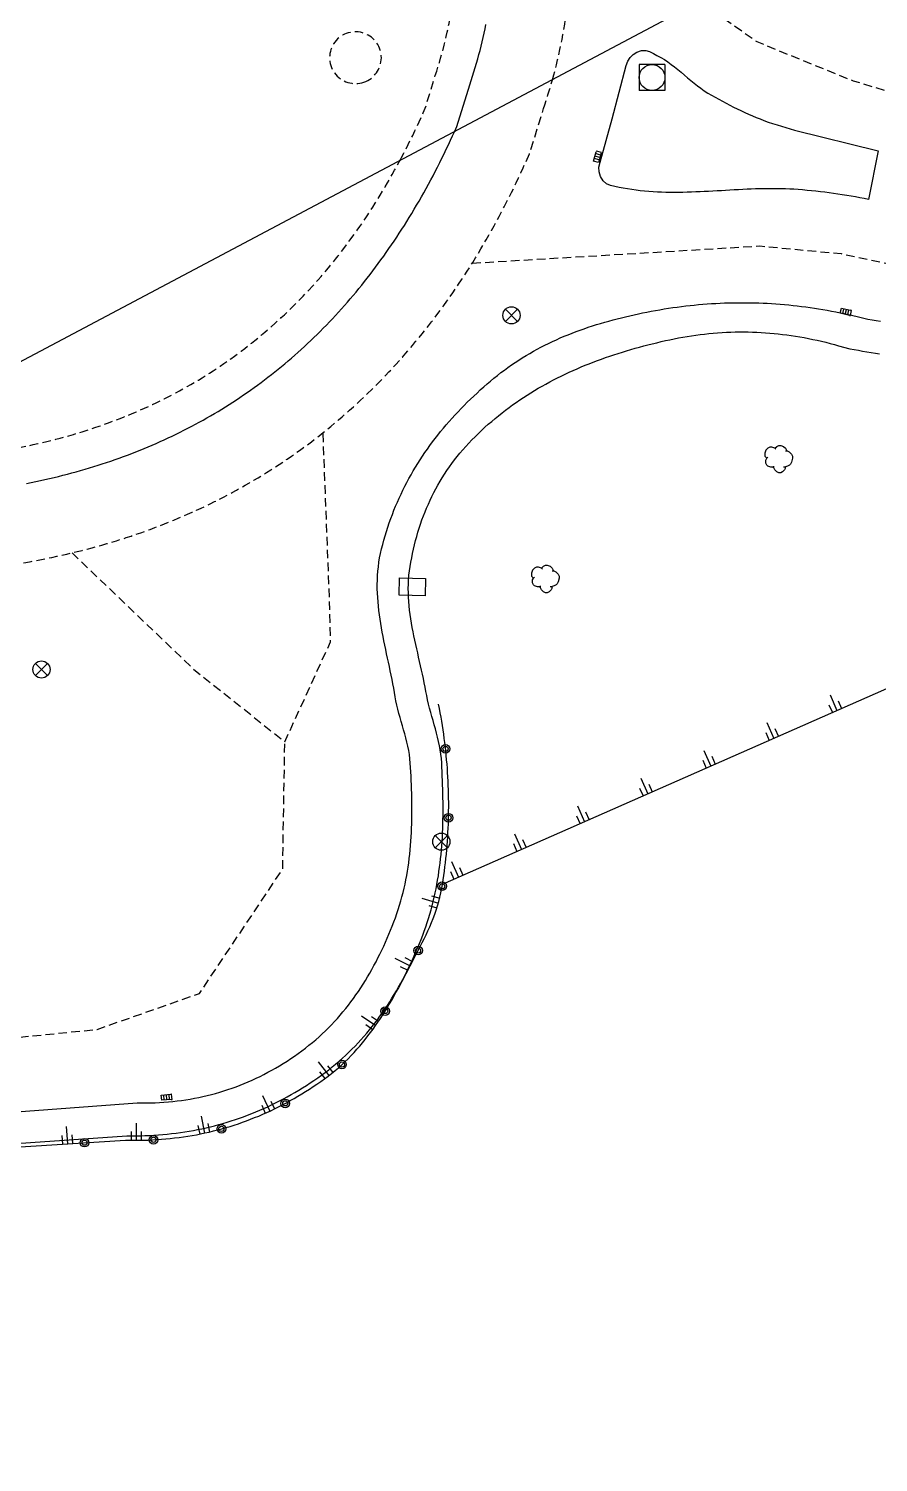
# Model space of a CAD drawing. Header units: millimetres. Extents: x 132999 to 134001, y 131000 to 132000.
# Drawn here: x 133591.9 to 133641.2, y 131338.2 to 131421.4 of the extents above; entities that cross this region are included whole.
import ezdxf

# ---------------------------------------------------------------- set-up
doc = ezdxf.new("R2010")
doc.units = ezdxf.units.MM
doc.linetypes.add('DASHED', pattern=[0.75, 0.5, -0.25])
doc.layers.get('0').update_dxf_attribs({"linetype": 'CONTINUOUS'})
for name, color, linetype in [('W0001', 6, 'DASHED'), ('W0008', 7, 'CONTINUOUS'), ('W0112', 1, 'DASHED'), ('W0120', 7, 'CONTINUOUS'), ('W0211', 2, 'CONTINUOUS'), ('W0300', 7, 'CONTINUOUS'), ('W0322', 7, 'CONTINUOUS'), ('W0400', 7, 'CONTINUOUS'), ('W0420', 7, 'CONTINUOUS'), ('W0469', 7, 'CONTINUOUS'), ('W1471', 7, 'CONTINUOUS')]:
    doc.layers.add(name, color=color, linetype=linetype)

# ---------------------------------------------------------------- blocks, each defined once
blk = doc.blocks.new('T400')
for p, q in [((-0.15, 0.3), (0.15, 0.3)), ((-0.15, -0.25), (-0.15, 0.3)), ((-0.15, 0.15), (0.15, 0.15)), ((-0.15, 0), (0.15, 0)), ((0.15, 0.3), (0.15, -0.25)), ((-0.15, -0.15), (0.15, -0.15)), ((-0.15, -0.25), (-0.15, -0.3)), ((-0.15, -0.3), (0.15, -0.3)), ((0.15, -0.3), (0.15, -0.25))]:
    blk.add_line(p, q)
blk = doc.blocks.new('T420')
for p, q in [((0.75, 0.75), (-0.75, 0.75)), ((-0.75, 0.75), (-0.75, -0.75)), ((0.75, 0.75), (0.75, -0.75)), ((0.75, -0.75), (-0.75, -0.75))]:
    blk.add_line(p, q)
blk.add_ellipse((0, 0), major_axis=(-0.53, 0.53), ratio=1, start_param=3.926991, end_param=10.210176)
blk = doc.blocks.new('T300')
for p, q in [((-0.8, 0.514), (-0.857, 0.343)), ((-0.857, 0.343), (-0.857, 0.171)), ((-0.857, 0.171), (-0.743, 0.057)), ((-0.686, 0.629), (-0.8, 0.514)), ((-0.8, -0.057), (-0.743, 0.057)), ((-0.743, 0.057), (-0.686, 0.114)), ((-0.571, 0.686), (-0.686, 0.629)), ((-0.457, 0.686), (-0.571, 0.686)), ((-0.286, 0.629), (-0.457, 0.686)), ((-0.286, 0.629), (-0.171, 0.743)), ((-0.229, 0.571), (-0.286, 0.629)), ((-0.171, 0.743), (-0.057, 0.8)), ((-0.057, 0.8), (0.057, 0.8)), ((0.057, 0.8), (0.229, 0.743)), ((0.229, 0.743), (0.343, 0.629)), ((0.343, 0.629), (0.4, 0.514)), ((0.457, 0.457), (0.343, 0.457)), ((0.4, 0.514), (0.4, 0.457)), ((0.571, 0.4), (0.457, 0.457)), ((0.571, 0.4), (0.686, 0.286)), ((0.686, 0.286), (0.743, 0.171)), ((0.743, 0.057), (0.686, -0.171)), ((0.743, 0.171), (0.743, 0.057)), ((-0.8, -0.171), (-0.8, -0.057)), ((-0.8, -0.229), (-0.8, -0.171)), ((-0.743, -0.343), (-0.8, -0.229)), ((-0.686, -0.4), (-0.743, -0.343)), ((-0.514, -0.457), (-0.686, -0.4)), ((-0.4, -0.457), (-0.514, -0.457)), ((-0.4, -0.457), (-0.343, -0.457)), ((-0.343, -0.457), (-0.343, -0.4)), ((-0.343, -0.514), (-0.343, -0.457)), ((-0.286, -0.629), (-0.343, -0.514)), ((-0.171, -0.743), (-0.286, -0.629)), ((-0.057, -0.8), (-0.171, -0.743)), ((0.057, -0.8), (-0.057, -0.8)), ((0.171, -0.743), (0.057, -0.8)), ((0.229, -0.686), (0.171, -0.743)), ((0.286, -0.457), (0.229, -0.457)), ((0.286, -0.629), (0.229, -0.686)), ((0.457, -0.4), (0.286, -0.457)), ((0.343, -0.514), (0.286, -0.629)), ((0.343, -0.514), (0.343, -0.457)), ((0.571, -0.343), (0.457, -0.4)), ((0.629, -0.286), (0.571, -0.343)), ((0.686, -0.171), (0.629, -0.286))]:
    blk.add_line(p, q)
blk = doc.blocks.new('t322o')
at = {"color": 0, "linetype": 'Continuous'}
for radius in [0.25, 0.15]:
    blk.add_circle((0, 0), radius, dxfattribs=at)
blk = doc.blocks.new('t211o')
at = {"color": 0, "linetype": 'Continuous'}
for p, q in [((0, 1), (0, 0)), ((-0.289, 0.5), (-0.289, 0)), ((0.289, 0.5), (0.289, 0))]:
    blk.add_line(p, q, dxfattribs=at)
blk = doc.blocks.new('T1471')
at = {"color": 0, "linetype": 'Continuous', "flags": 128}
blk.add_lwpolyline([(-0.75, -0.5), (-0.75, 0.5), (0.75, 0.5), (0.75, -0.5), (-0.75, -0.5)], dxfattribs=at)
blk = doc.blocks.new('T469')
at = {"color": 0, "linetype": 'Continuous', "flags": 128}
for points in [[(-0.354, 0.354), (0.354, -0.354)], [(-0.354, -0.354), (0.354, 0.354)]]:
    blk.add_lwpolyline(points, dxfattribs=at)
at = {"color": 0, "linetype": 'Continuous'}
blk.add_circle((0, 0), 0.5, dxfattribs=at)

msp = doc.modelspace()

# ---------------------------------------------------------------- linework, layer by layer
at = {"layer": 'W0001', "flags": 128}
for points in [[(133622.259, 131418.424), (133622.339, 131418.715), (133622.417, 131419.007), (133622.491, 131419.299), (133622.562, 131419.591), (133622.63, 131419.884), (133622.695, 131420.177), (133622.757, 131420.47), (133622.816, 131420.764), (133622.872, 131421.058), (133622.925, 131421.352), (133622.975, 131421.646), (133623.022, 131421.941), (133623.066, 131422.236), (133623.107, 131422.53), (133623.144, 131422.826), (133623.179, 131423.121), (133623.211, 131423.416), (133623.239, 131423.712), (133623.264, 131424.008), (133623.287, 131424.303), (133623.306, 131424.599), (133623.322, 131424.895), (133623.334, 131425.191), (133623.344, 131425.488), (133623.351, 131425.784), (133623.354, 131426.08), (133623.355, 131426.376), (133623.352, 131426.672), (133623.346, 131426.968), (133623.337, 131427.265), (133623.325, 131427.561), (133623.31, 131427.857), (133623.292, 131428.152), (133623.27, 131428.448), (133623.246, 131428.744), (133623.218, 131429.039), (133623.188, 131429.335), (133623.154, 131429.63), (133623.117, 131429.925), (133623.077, 131430.22), (133623.034, 131430.514), (133622.988, 131430.809), (133622.938, 131431.103), (133622.886, 131431.397), (133622.831, 131431.69), (133622.773, 131431.984), (133622.711, 131432.277), (133622.647, 131432.57), (133622.579, 131432.862), (133622.509, 131433.154), (133622.436, 131433.446), (133622.359, 131433.738), (133622.28, 131434.029), (133622.197, 131434.32), (133622.112, 131434.61), (133622.024, 131434.9), (133621.932, 131435.19), (133621.838, 131435.479), (133621.741, 131435.768), (133621.643, 131436.051), (133621.547, 131436.322), (133621.452, 131436.587), (133621.356, 131436.852), (133621.26, 131437.117), (133621.162, 131437.381), (133621.063, 131437.645), (133620.962, 131437.908), (133620.861, 131438.171), (133620.759, 131438.434), (133620.655, 131438.696), (133620.551, 131438.958), (133620.445, 131439.22), (133620.338, 131439.481), (133620.229, 131439.742), (133620.12, 131440.002), (133620.009, 131440.262), (133619.896, 131440.521), (133619.783, 131440.779), (133619.668, 131441.038), (133619.551, 131441.295), (133619.434, 131441.552), (133619.314, 131441.809), (133619.194, 131442.065), (133619.072, 131442.32), (133618.948, 131442.575), (133618.823, 131442.829), (133618.696, 131443.083), (133618.568, 131443.336), (133618.438, 131443.588), (133618.306, 131443.839), (133618.173, 131444.09), (133618.038, 131444.34), (133617.901, 131444.589), (133617.763, 131444.838), (133617.623, 131445.085), (133617.481, 131445.332), (133617.337, 131445.578), (133617.192, 131445.823), (133617.044, 131446.068), (133616.895, 131446.311), (133616.744, 131446.554), (133616.591, 131446.795), (133616.436, 131447.036), (133616.279, 131447.275), (133616.12, 131447.514), (133615.959, 131447.752), (133615.796, 131447.988), (133615.631, 131448.224), (133615.464, 131448.458), (133615.295, 131448.691), (133615.123, 131448.924), (133614.95, 131449.155), (133614.774, 131449.384), (133614.596, 131449.613), (133614.416, 131449.84), (133614.234, 131450.066), (133614.049, 131450.291), (133613.863, 131450.514), (133613.674, 131450.736), (133613.482, 131450.957), (133613.289, 131451.176), (133613.093, 131451.394), (133612.894, 131451.611), (133612.693, 131451.825), (133612.49, 131452.039), (133612.285, 131452.25), (133612.077, 131452.461), (133611.867, 131452.669), (133611.654, 131452.876), (133611.439, 131453.081), (133611.221, 131453.285), (133611.001, 131453.486), (133610.778, 131453.686), (133610.553, 131453.885), (133610.325, 131454.081), (133610.095, 131454.276), (133609.863, 131454.468), (133609.628, 131454.659), (133609.39, 131454.848), (133609.15, 131455.034), (133608.907, 131455.219), (133608.662, 131455.402), (133608.414, 131455.583), (133608.164, 131455.761), (133607.911, 131455.938), (133607.655, 131456.112), (133607.397, 131456.285), (133607.137, 131456.455), (133606.873, 131456.622), (133606.608, 131456.788), (133606.339, 131456.951), (133606.069, 131457.112), (133605.795, 131457.271), (133605.519, 131457.427), (133605.241, 131457.582), (133604.96, 131457.733), (133604.676, 131457.883), (133604.39, 131458.029), (133604.101, 131458.174), (133603.81, 131458.316), (133603.519, 131458.454), (133603.236, 131458.586), (133602.955, 131458.713), (133602.674, 131458.839), (133602.394, 131458.962), (133602.113, 131459.083), (133601.831, 131459.202), (133601.55, 131459.319), (133601.268, 131459.433), (133600.987, 131459.545)], [(133617.606, 131407.788), (133634.297, 131408.784), (133639.015, 131408.337), (133648.304, 131406.353), (133700.581, 131393.865), (133766.113, 131377.747), (133802.097, 131368.892), (133815.227, 131370.062), (133805.24, 131376.747), (133791.896, 131380.037), (133766.566, 131386.272), (133671.914, 131409.553), (133649.645, 131415.344), (133639.736, 131418.347), (133634.132, 131420.622), (133630.773, 131422.966)], [(133621.741, 131416.754), (133621.814, 131416.972), (133621.909, 131417.261), (133622.001, 131417.551), (133622.09, 131417.842), (133622.176, 131418.133), (133622.259, 131418.424)], [(133572.428, 131392.019), (133572.504, 131391.985), (133572.782, 131391.869), (133573.061, 131391.755), (133573.341, 131391.644), (133573.623, 131391.537), (133573.907, 131391.432), (133574.193, 131391.329), (133574.48, 131391.23), (133574.769, 131391.134), (133575.06, 131391.041), (133575.352, 131390.951), (133575.646, 131390.864), (133575.941, 131390.779), (133576.238, 131390.698), (133576.537, 131390.62), (133576.837, 131390.546), (133577.138, 131390.474), (133577.441, 131390.405), (133577.746, 131390.34), (133578.052, 131390.278), (133578.36, 131390.219), (133578.669, 131390.163), (133578.98, 131390.111), (133579.292, 131390.061), (133579.606, 131390.015), (133579.921, 131389.972), (133580.237, 131389.933), (133580.555, 131389.897), (133580.874, 131389.864), (133581.195, 131389.834), (133581.517, 131389.808), (133581.841, 131389.785), (133582.166, 131389.765), (133582.492, 131389.749), (133582.819, 131389.736), (133583.148, 131389.726), (133583.479, 131389.72), (133583.81, 131389.717), (133584.143, 131389.718), (133584.478, 131389.722), (133584.813, 131389.729), (133585.15, 131389.739), (133585.484, 131389.753), (133585.809, 131389.769), (133586.129, 131389.787), (133586.447, 131389.806), (133586.765, 131389.828), (133587.082, 131389.851), (133587.397, 131389.876), (133587.712, 131389.903), (133588.026, 131389.932), (133588.339, 131389.962), (133588.65, 131389.995), (133588.961, 131390.029), (133589.271, 131390.065), (133589.58, 131390.104), (133589.888, 131390.144), (133590.194, 131390.186), (133590.5, 131390.229), (133590.805, 131390.275), (133591.109, 131390.323), (133591.412, 131390.372), (133591.714, 131390.424), (133592.015, 131390.477), (133592.314, 131390.533), (133592.613, 131390.59), (133592.911, 131390.649), (133593.208, 131390.71), (133593.503, 131390.773), (133593.798, 131390.838), (133594.092, 131390.905), (133594.385, 131390.973), (133594.676, 131391.044), (133594.967, 131391.117), (133595.256, 131391.191), (133595.545, 131391.268), (133595.832, 131391.346), (133596.119, 131391.427), (133596.404, 131391.509), (133596.688, 131391.594), (133596.971, 131391.68), (133597.253, 131391.768), (133597.534, 131391.858), (133597.814, 131391.951), (133598.093, 131392.045), (133598.371, 131392.141), (133598.647, 131392.239), (133598.923, 131392.339), (133599.197, 131392.441), (133599.47, 131392.545), (133599.742, 131392.651), (133600.013, 131392.759), (133600.283, 131392.869), (133600.551, 131392.981), (133600.819, 131393.095), (133601.085, 131393.211), (133601.35, 131393.329), (133601.614, 131393.448), (133601.877, 131393.57), (133602.139, 131393.694), (133602.399, 131393.82), (133602.658, 131393.947), (133602.916, 131394.077), (133603.173, 131394.209), (133603.429, 131394.342), (133603.683, 131394.478), (133603.936, 131394.616), (133604.188, 131394.755), (133604.438, 131394.897), (133604.688, 131395.04), (133604.936, 131395.185), (133605.182, 131395.333), (133605.428, 131395.482), (133605.672, 131395.633), (133605.915, 131395.787), (133606.156, 131395.942), (133606.397, 131396.099), (133606.636, 131396.258), (133606.873, 131396.419), (133607.11, 131396.582), (133607.345, 131396.747), (133607.578, 131396.913), (133607.811, 131397.082), (133608.042, 131397.252), (133608.271, 131397.425), (133608.5, 131397.599), (133608.727, 131397.775), (133608.952, 131397.954), (133609.176, 131398.134), (133609.399, 131398.315), (133609.621, 131398.499), (133609.841, 131398.685), (133610.059, 131398.872), (133610.277, 131399.062), (133610.492, 131399.253), (133610.707, 131399.446), (133610.92, 131399.641), (133611.131, 131399.838), (133611.342, 131400.036), (133611.55, 131400.237), (133611.758, 131400.439), (133611.964, 131400.643), (133612.168, 131400.849), (133612.371, 131401.056), (133612.573, 131401.266), (133612.773, 131401.477), (133612.972, 131401.69), (133613.169, 131401.905), (133613.365, 131402.121), (133613.56, 131402.339), (133613.753, 131402.559), (133613.944, 131402.781), (133614.134, 131403.005), (133614.323, 131403.23), (133614.51, 131403.457), (133614.696, 131403.686), (133614.881, 131403.916), (133615.063, 131404.148), (133615.245, 131404.382), (133615.425, 131404.618), (133615.603, 131404.855), (133615.781, 131405.094), (133615.956, 131405.335), (133616.13, 131405.577), (133616.303, 131405.821), (133616.475, 131406.067), (133616.644, 131406.314), (133616.813, 131406.563), (133616.98, 131406.814), (133617.145, 131407.066), (133617.31, 131407.32), (133617.472, 131407.575), (133617.634, 131407.833), (133617.793, 131408.092), (133617.952, 131408.352), (133618.109, 131408.614), (133618.264, 131408.878), (133618.418, 131409.143), (133618.571, 131409.41), (133618.722, 131409.679), (133618.872, 131409.949), (133619.021, 131410.221), (133619.168, 131410.494), (133619.313, 131410.769), (133619.457, 131411.046), (133619.6, 131411.324), (133619.742, 131411.604), (133619.882, 131411.885), (133620.02, 131412.168), (133620.157, 131412.453), (133620.293, 131412.739), (133620.428, 131413.026), (133620.561, 131413.316), (133620.692, 131413.607), (133620.925, 131414.129), (133621.741, 131416.754)], [(133594.387, 131390.974), (133601.456, 131384.208), (133606.732, 131380.013), (133609.382, 131385.802), (133609.348, 131387.617), (133608.954, 131397.955)], [(133556.131, 131252.305), (133560.064, 131281.643), (133564.211, 131317.056), (133565.212, 131326.09), (133565.397, 131334.04), (133564.846, 131339.375), (133564.432, 131344.483), (133565.992, 131351.385), (133569.697, 131357.092), (133576.98, 131361.497), (133582.122, 131362.871), (133588.778, 131362.607), (133595.842, 131363.321), (133601.784, 131365.41), (133606.607, 131372.621), (133606.732, 131380.013)]]:
    msp.add_lwpolyline(points, dxfattribs=at)
at = {"layer": 'W0008', "flags": 128}
for points in [[(133617.46, 131418.143), (133617.544, 131418.392), (133617.626, 131418.641), (133617.705, 131418.89), (133617.781, 131419.139), (133617.855, 131419.388), (133617.926, 131419.637), (133617.994, 131419.886), (133618.06, 131420.136), (133618.124, 131420.385), (133618.184, 131420.634), (133618.242, 131420.883), (133618.297, 131421.132), (133618.35, 131421.381), (133618.4, 131421.63)], [(133616.587, 131415.45), (133616.707, 131415.718), (133617.46, 131418.143)], [(133591.752, 131395.007), (133592.02, 131395.06), (133592.286, 131395.114), (133592.551, 131395.171), (133592.815, 131395.229), (133593.078, 131395.289), (133593.34, 131395.35), (133593.6, 131395.414), (133593.86, 131395.478), (133594.118, 131395.545), (133594.375, 131395.613), (133594.631, 131395.683), (133594.886, 131395.755), (133595.139, 131395.828), (133595.392, 131395.903), (133595.643, 131395.979), (133595.893, 131396.058), (133596.142, 131396.138), (133596.39, 131396.219), (133596.637, 131396.303), (133596.882, 131396.388), (133597.127, 131396.474), (133597.37, 131396.563), (133597.612, 131396.653), (133597.853, 131396.744), (133598.092, 131396.838), (133598.331, 131396.933), (133598.568, 131397.03), (133598.805, 131397.128), (133599.04, 131397.228), (133599.274, 131397.33), (133599.506, 131397.433), (133599.738, 131397.539), (133599.969, 131397.645), (133600.198, 131397.754), (133600.426, 131397.864), (133600.653, 131397.976), (133600.879, 131398.09), (133601.104, 131398.205), (133601.327, 131398.322), (133601.549, 131398.44), (133601.771, 131398.56), (133601.991, 131398.682), (133602.21, 131398.806), (133602.427, 131398.931), (133602.644, 131399.058), (133602.859, 131399.187), (133603.074, 131399.317), (133603.287, 131399.449), (133603.499, 131399.583), (133603.71, 131399.718), (133603.919, 131399.855), (133604.128, 131399.994), (133604.335, 131400.135), (133604.541, 131400.277), (133604.746, 131400.42), (133604.95, 131400.566), (133605.153, 131400.713), (133605.354, 131400.862), (133605.555, 131401.012), (133605.754, 131401.164), (133605.952, 131401.318), (133606.149, 131401.474), (133606.345, 131401.631), (133606.539, 131401.79), (133606.733, 131401.95), (133606.925, 131402.113), (133607.116, 131402.277), (133607.306, 131402.442), (133607.495, 131402.609), (133607.683, 131402.778), (133607.869, 131402.949), (133608.054, 131403.121), (133608.239, 131403.295), (133608.422, 131403.471), (133608.604, 131403.648), (133608.784, 131403.827), (133608.964, 131404.008), (133609.142, 131404.19), (133609.319, 131404.374), (133609.496, 131404.56), (133609.67, 131404.748), (133609.844, 131404.937), (133610.017, 131405.127), (133610.188, 131405.32), (133610.359, 131405.514), (133610.528, 131405.71), (133610.696, 131405.907), (133610.863, 131406.107), (133611.028, 131406.307), (133611.193, 131406.51), (133611.356, 131406.714), (133611.518, 131406.92), (133611.679, 131407.128), (133611.839, 131407.337), (133611.998, 131407.548), (133612.156, 131407.76), (133612.312, 131407.975), (133612.467, 131408.191), (133612.621, 131408.408), (133612.774, 131408.627), (133612.926, 131408.848), (133613.077, 131409.071), (133613.226, 131409.296), (133613.375, 131409.522), (133613.522, 131409.749), (133613.668, 131409.979), (133613.813, 131410.21), (133613.956, 131410.442), (133614.099, 131410.677), (133614.24, 131410.913), (133614.38, 131411.151), (133614.519, 131411.39), (133614.657, 131411.631), (133614.794, 131411.874), (133614.93, 131412.119), (133615.064, 131412.365), (133615.197, 131412.613), (133615.33, 131412.862), (133615.461, 131413.113), (133615.59, 131413.366), (133615.719, 131413.621), (133615.846, 131413.877), (133615.973, 131414.135), (133616.098, 131414.395), (133616.222, 131414.656), (133616.345, 131414.919), (133616.467, 131415.184), (133616.587, 131415.45)], [(133583.368, 131357.962), (133598.156, 131359.061), (133598.42, 131359.056), (133598.683, 131359.055), (133598.944, 131359.059), (133599.204, 131359.067), (133599.463, 131359.079), (133599.72, 131359.095), (133599.977, 131359.115), (133600.232, 131359.139), (133600.485, 131359.167), (133600.738, 131359.199), (133600.989, 131359.236), (133601.239, 131359.276), (133601.488, 131359.321), (133601.735, 131359.37), (133601.981, 131359.423), (133602.226, 131359.48), (133602.47, 131359.541), (133602.712, 131359.606), (133602.954, 131359.676), (133603.193, 131359.749), (133603.432, 131359.827), (133603.669, 131359.909), (133603.906, 131359.994), (133604.14, 131360.084), (133604.374, 131360.178), (133604.606, 131360.276), (133604.838, 131360.379), (133605.067, 131360.485), (133605.296, 131360.596), (133605.523, 131360.71), (133605.749, 131360.829), (133605.974, 131360.952), (133606.198, 131361.079), (133606.42, 131361.21), (133606.641, 131361.345), (133606.861, 131361.484), (133607.079, 131361.627), (133607.296, 131361.775), (133607.512, 131361.926), (133607.723, 131362.08), (133607.93, 131362.237), (133608.133, 131362.396), (133608.331, 131362.559), (133608.526, 131362.724), (133608.717, 131362.892), (133608.904, 131363.064), (133609.087, 131363.238), (133609.266, 131363.414), (133609.441, 131363.594), (133609.613, 131363.776), (133609.781, 131363.96), (133609.946, 131364.148), (133610.107, 131364.337), (133610.264, 131364.53), (133610.419, 131364.725), (133610.569, 131364.922), (133610.717, 131365.122), (133610.861, 131365.324), (133611.002, 131365.528), (133611.14, 131365.735), (133611.275, 131365.943), (133611.407, 131366.154), (133611.536, 131366.368), (133611.662, 131366.583), (133611.785, 131366.8), (133611.906, 131367.02), (133612.023, 131367.241), (133612.138, 131367.465), (133612.25, 131367.69), (133612.36, 131367.917), (133612.467, 131368.146), (133612.572, 131368.377), (133612.674, 131368.61), (133612.774, 131368.844), (133612.871, 131369.08), (133612.967, 131369.318), (133613.06, 131369.557), (133613.15, 131369.799), (133613.235, 131370.042), (133613.316, 131370.286), (133613.392, 131370.53), (133613.463, 131370.774), (133613.53, 131371.019), (133613.593, 131371.264), (133613.651, 131371.51), (133613.705, 131371.756), (133613.756, 131372.002), (133613.802, 131372.249), (133613.844, 131372.497), (133613.883, 131372.744), (133613.919, 131372.992), (133613.951, 131373.241), (133613.979, 131373.49), (133614.005, 131373.739), (133614.027, 131373.988), (133614.046, 131374.238), (133614.063, 131374.488), (133614.076, 131374.738), (133614.088, 131374.989), (133614.096, 131375.24), (133614.102, 131375.491), (133614.106, 131375.742), (133614.108, 131375.994), (133614.107, 131376.245), (133614.105, 131376.497), (133614.101, 131376.75), (133614.095, 131377.002), (133614.087, 131377.254), (133614.078, 131377.507), (133614.068, 131377.76), (133614.056, 131378.013), (133614.043, 131378.266), (133614.029, 131378.519), (133614.014, 131378.772), (133613.993, 131379.021), (133613.962, 131379.267), (133613.921, 131379.51), (133613.872, 131379.752), (133613.817, 131379.993), (133613.756, 131380.232), (133613.691, 131380.47), (133613.623, 131380.708), (133613.554, 131380.945), (133613.484, 131381.182), (133613.416, 131381.42), (133613.35, 131381.658), (133613.288, 131381.897), (133613.231, 131382.137), (133613.18, 131382.379), (133613.137, 131382.622), (133613.095, 131382.872), (133613.051, 131383.123), (133613.004, 131383.373), (133612.955, 131383.623), (133612.905, 131383.873), (133612.853, 131384.123), (133612.8, 131384.372), (133612.746, 131384.622), (133612.693, 131384.872), (133612.639, 131385.121), (133612.586, 131385.371), (133612.534, 131385.621), (133612.483, 131385.87), (133612.433, 131386.12), (133612.386, 131386.37), (133612.34, 131386.621), (133612.298, 131386.871), (133612.258, 131387.122), (133612.222, 131387.374), (133612.19, 131387.625), (133612.162, 131387.877), (133612.139, 131388.129), (133612.12, 131388.382), (133612.107, 131388.636), (133612.099, 131388.889), (133612.098, 131389.144), (133612.102, 131389.399), (133612.114, 131389.654), (133612.132, 131389.911), (133612.158, 131390.168), (133612.192, 131390.425), (133612.234, 131390.684), (133612.285, 131390.943), (133612.345, 131391.203), (133612.41, 131391.461), (133612.48, 131391.717), (133612.553, 131391.971), (133612.629, 131392.222), (133612.709, 131392.471), (133612.793, 131392.718), (133612.88, 131392.962), (133612.97, 131393.205), (133613.064, 131393.445), (133613.162, 131393.683), (133613.262, 131393.918), (133613.366, 131394.152), (133613.473, 131394.383), (133613.584, 131394.613), (133613.697, 131394.84), (133613.814, 131395.065), (133613.934, 131395.288), (133614.058, 131395.509), (133614.184, 131395.728), (133614.313, 131395.945), (133614.446, 131396.16), (133614.581, 131396.373), (133614.72, 131396.585), (133614.861, 131396.794), (133615.006, 131397.001), (133615.153, 131397.206), (133615.303, 131397.41), (133615.456, 131397.612), (133615.612, 131397.811), (133615.771, 131398.009), (133615.932, 131398.206), (133616.097, 131398.4), (133616.263, 131398.593), (133616.433, 131398.784), (133616.605, 131398.973), (133616.78, 131399.161), (133616.958, 131399.346), (133617.138, 131399.531), (133617.32, 131399.713), (133617.505, 131399.894), (133617.693, 131400.073), (133617.883, 131400.251), (133618.075, 131400.427), (133618.27, 131400.602), (133618.467, 131400.775), (133618.667, 131400.946), (133618.865, 131401.112), (133619.064, 131401.274), (133619.266, 131401.431), (133619.469, 131401.584), (133619.675, 131401.734), (133619.882, 131401.879), (133620.09, 131402.021), (133620.3, 131402.158), (133620.512, 131402.293), (133620.726, 131402.423), (133620.941, 131402.55), (133621.158, 131402.673), (133621.376, 131402.793), (133621.595, 131402.909), (133621.817, 131403.023), (133622.039, 131403.132), (133622.263, 131403.239), (133622.489, 131403.342), (133622.715, 131403.443), (133622.943, 131403.54), (133623.173, 131403.634), (133623.404, 131403.726), (133623.636, 131403.815), (133623.869, 131403.9), (133624.103, 131403.984), (133624.339, 131404.064), (133624.575, 131404.142), (133624.813, 131404.217), (133625.052, 131404.29), (133625.292, 131404.361), (133625.533, 131404.429), (133625.775, 131404.495), (133626.018, 131404.558), (133626.262, 131404.62), (133626.506, 131404.68), (133626.752, 131404.737), (133626.999, 131404.793), (133627.246, 131404.846), (133627.494, 131404.898), (133627.743, 131404.948), (133627.993, 131404.996), (133628.243, 131405.042), (133628.493, 131405.086), (133628.743, 131405.127), (133628.993, 131405.167), (133629.243, 131405.204), (133629.493, 131405.239), (133629.743, 131405.271), (133629.993, 131405.302), (133630.242, 131405.33), (133630.492, 131405.356), (133630.741, 131405.379), (133630.991, 131405.401), (133631.24, 131405.42), (133631.49, 131405.437), (133631.739, 131405.452), (133631.988, 131405.464), (133632.237, 131405.475), (133632.487, 131405.483), (133632.736, 131405.488), (133632.985, 131405.492), (133633.234, 131405.493), (133633.483, 131405.493), (133633.731, 131405.489), (133633.98, 131405.484), (133634.229, 131405.477), (133634.478, 131405.467), (133634.726, 131405.455), (133634.975, 131405.44), (133635.223, 131405.424), (133635.472, 131405.405), (133635.72, 131405.384), (133635.969, 131405.361), (133636.217, 131405.336), (133636.465, 131405.308), (133636.713, 131405.278), (133636.961, 131405.246), (133637.209, 131405.212), (133637.457, 131405.175), (133637.705, 131405.136), (133637.953, 131405.095), (133638.201, 131405.052), (133638.449, 131405.007), (133638.696, 131404.959), (133638.944, 131404.909), (133639.192, 131404.857), (133639.439, 131404.802), (133639.687, 131404.746), (133639.934, 131404.687), (133640.181, 131404.626), (133640.181, 131404.626), (133640.181, 131404.626), (133640.181, 131404.626), (133640.181, 131404.626), (133640.181, 131404.626), (133640.554, 131404.536), (133640.802, 131404.496), (133641.05, 131404.456), (133641.298, 131404.415)], [(133583.283, 131356.159), (133597.567, 131357.151), (133597.832, 131357.148), (133598.095, 131357.148), (133598.358, 131357.151), (133598.619, 131357.158), (133598.879, 131357.168), (133599.138, 131357.181), (133599.397, 131357.198), (133599.654, 131357.219), (133599.91, 131357.242), (133600.165, 131357.27), (133600.419, 131357.3), (133600.672, 131357.334), (133600.924, 131357.371), (133601.174, 131357.412), (133601.424, 131357.456), (133601.673, 131357.504), (133601.92, 131357.555), (133602.167, 131357.609), (133602.412, 131357.667), (133602.657, 131357.728), (133602.9, 131357.793), (133603.142, 131357.861), (133603.384, 131357.932), (133603.624, 131358.007), (133603.863, 131358.085), (133604.101, 131358.167), (133604.338, 131358.252), (133604.574, 131358.34), (133604.809, 131358.432), (133605.043, 131358.527), (133605.275, 131358.626), (133605.507, 131358.728), (133605.738, 131358.833), (133605.967, 131358.942), (133606.196, 131359.054), (133606.423, 131359.169), (133606.65, 131359.288), (133606.875, 131359.411), (133607.099, 131359.537), (133607.322, 131359.666), (133607.545, 131359.798), (133607.766, 131359.934), (133607.986, 131360.074), (133608.205, 131360.217), (133608.423, 131360.363), (133608.64, 131360.513), (133608.855, 131360.666), (133609.068, 131360.821), (133609.276, 131360.98), (133609.481, 131361.141), (133609.681, 131361.305), (133609.878, 131361.472), (133610.071, 131361.642), (133610.26, 131361.814), (133610.445, 131361.99), (133610.627, 131362.167), (133610.805, 131362.348), (133610.98, 131362.531), (133611.151, 131362.716), (133611.318, 131362.904), (133611.482, 131363.095), (133611.643, 131363.288), (133611.801, 131363.483), (133611.955, 131363.681), (133612.106, 131363.881), (133612.254, 131364.083), (133612.399, 131364.287), (133612.541, 131364.494), (133612.68, 131364.703), (133612.816, 131364.914), (133612.949, 131365.127), (133613.08, 131365.342), (133613.207, 131365.559), (133613.332, 131365.778), (133613.454, 131365.998), (133613.574, 131366.221), (133613.691, 131366.446), (133613.805, 131366.672), (133613.917, 131366.901), (133614.027, 131367.131), (133614.134, 131367.362), (133614.239, 131367.596), (133614.342, 131367.831), (133614.442, 131368.067), (133614.54, 131368.305), (133614.637, 131368.545), (133614.731, 131368.786), (133614.822, 131369.029), (133614.909, 131369.272), (133614.992, 131369.516), (133615.07, 131369.761), (133615.144, 131370.006), (133615.214, 131370.251), (133615.28, 131370.497), (133615.342, 131370.743), (133615.401, 131370.99), (133615.455, 131371.237), (133615.506, 131371.484), (133615.554, 131371.732), (133615.598, 131371.98), (133615.639, 131372.229), (133615.676, 131372.478), (133615.711, 131372.727), (133615.742, 131372.976), (133615.77, 131373.226), (133615.796, 131373.477), (133615.818, 131373.727), (133615.838, 131373.978), (133615.856, 131374.229), (133615.871, 131374.481), (133615.883, 131374.732), (133615.893, 131374.984), (133615.901, 131375.236), (133615.907, 131375.489), (133615.911, 131375.741), (133615.913, 131375.994), (133615.913, 131376.247), (133615.911, 131376.5), (133615.908, 131376.754), (133615.903, 131377.007), (133615.897, 131377.261), (133615.889, 131377.515), (133615.88, 131377.769), (133615.87, 131378.023), (133615.858, 131378.278), (133615.846, 131378.532), (133615.833, 131378.786), (133615.814, 131379.038), (133615.785, 131379.288), (133615.748, 131379.536), (133615.703, 131379.782), (133615.652, 131380.027), (133615.595, 131380.27), (133615.534, 131380.513), (133615.469, 131380.755), (133615.402, 131380.996), (133615.335, 131381.237), (133615.266, 131381.478), (133615.199, 131381.719), (133615.134, 131381.961), (133615.072, 131382.203), (133615.015, 131382.447), (133614.962, 131382.691), (133614.916, 131382.937), (133614.871, 131383.186), (133614.823, 131383.434), (133614.773, 131383.681), (133614.72, 131383.929), (133614.666, 131384.176), (133614.61, 131384.423), (133614.554, 131384.67), (133614.497, 131384.917), (133614.44, 131385.163), (133614.383, 131385.41), (133614.328, 131385.657), (133614.273, 131385.905), (133614.221, 131386.152), (133614.171, 131386.4), (133614.124, 131386.648), (133614.08, 131386.896), (133614.039, 131387.145), (133614.003, 131387.395), (133613.971, 131387.645), (133613.945, 131387.895), (133613.923, 131388.147), (133613.908, 131388.399), (133613.899, 131388.652), (133613.896, 131388.905), (133613.901, 131389.16), (133613.914, 131389.416), (133613.934, 131389.672), (133613.964, 131389.93), (133614.002, 131390.189), (133614.046, 131390.443), (133614.094, 131390.695), (133614.145, 131390.945), (133614.2, 131391.194), (133614.259, 131391.441), (133614.321, 131391.685), (133614.387, 131391.928), (133614.457, 131392.17), (133614.531, 131392.409), (133614.609, 131392.646), (133614.691, 131392.882), (133614.777, 131393.115), (133614.867, 131393.347), (133614.961, 131393.576), (133615.059, 131393.804), (133615.161, 131394.029), (133615.268, 131394.252), (133615.379, 131394.474), (133615.494, 131394.693), (133615.613, 131394.91), (133615.737, 131395.125), (133615.866, 131395.337), (133615.998, 131395.548), (133616.136, 131395.756), (133616.278, 131395.962), (133616.424, 131396.166), (133616.576, 131396.368), (133616.732, 131396.567), (133616.892, 131396.764), (133617.058, 131396.958), (133617.228, 131397.151), (133617.403, 131397.34), (133617.583, 131397.528), (133617.771, 131397.716), (133617.96, 131397.901), (133618.15, 131398.082), (133618.343, 131398.259), (133618.538, 131398.433), (133618.734, 131398.603), (133618.932, 131398.77), (133619.132, 131398.934), (133619.333, 131399.094), (133619.536, 131399.251), (133619.741, 131399.405), (133619.948, 131399.555), (133620.156, 131399.703), (133620.366, 131399.847), (133620.577, 131399.988), (133620.79, 131400.126), (133621.004, 131400.261), (133621.22, 131400.393), (133621.438, 131400.522), (133621.657, 131400.648), (133621.877, 131400.772), (133622.099, 131400.892), (133622.323, 131401.01), (133622.547, 131401.125), (133622.773, 131401.237), (133623.001, 131401.347), (133623.23, 131401.454), (133623.46, 131401.559), (133623.691, 131401.661), (133623.924, 131401.76), (133624.158, 131401.857), (133624.393, 131401.952), (133624.629, 131402.044), (133624.867, 131402.134), (133625.106, 131402.221), (133625.346, 131402.307), (133625.587, 131402.39), (133625.829, 131402.471), (133626.072, 131402.55), (133626.316, 131402.627), (133626.562, 131402.702), (133626.808, 131402.774), (133627.055, 131402.845), (133627.304, 131402.914), (133627.553, 131402.981), (133627.803, 131403.046), (133628.055, 131403.11), (133628.307, 131403.171), (133628.56, 131403.231), (133628.814, 131403.29), (133629.067, 131403.345), (133629.32, 131403.397), (133629.573, 131403.447), (133629.826, 131403.492), (133630.079, 131403.535), (133630.331, 131403.575), (133630.584, 131403.611), (133630.836, 131403.644), (133631.089, 131403.673), (133631.341, 131403.7), (133631.593, 131403.723), (133631.845, 131403.743), (133632.098, 131403.76), (133632.349, 131403.773), (133632.601, 131403.784), (133632.853, 131403.791), (133633.105, 131403.795), (133633.356, 131403.795), (133633.608, 131403.793), (133633.859, 131403.787), (133634.11, 131403.778), (133634.362, 131403.765), (133634.613, 131403.75), (133634.864, 131403.731), (133635.115, 131403.709), (133635.365, 131403.684), (133635.616, 131403.655), (133635.867, 131403.624), (133636.117, 131403.589), (133636.367, 131403.55), (133636.618, 131403.509), (133636.868, 131403.464), (133637.118, 131403.416), (133637.368, 131403.365), (133637.618, 131403.311), (133637.868, 131403.253), (133638.118, 131403.192), (133638.367, 131403.128), (133638.617, 131403.061), (133638.866, 131402.991), (133638.866, 131402.991), (133638.866, 131402.991), (133638.866, 131402.991), (133638.866, 131402.991), (133639.524, 131402.807), (133639.769, 131402.768), (133640.014, 131402.728), (133640.259, 131402.688), (133640.505, 131402.648), (133640.75, 131402.608), (133640.995, 131402.567), (133641.24, 131402.527)]]:
    msp.add_lwpolyline(points, dxfattribs=at)
msp.add_lwpolyline([(133640.6, 131411.478), (133640.347, 131411.529), (133640.094, 131411.579), (133639.841, 131411.626), (133639.587, 131411.671), (133639.333, 131411.714), (133639.079, 131411.756), (133638.824, 131411.795), (133638.569, 131411.832), (133638.314, 131411.867), (133638.058, 131411.9), (133637.803, 131411.931), (133637.546, 131411.96), (133637.29, 131411.987), (133637.033, 131412.011), (133636.777, 131412.034), (133636.519, 131412.055), (133636.272, 131412.072), (133636.025, 131412.085), (133635.777, 131412.095), (133635.53, 131412.102), (133635.282, 131412.106), (133635.034, 131412.108), (133634.787, 131412.107), (133634.539, 131412.103), (133634.291, 131412.098), (133634.044, 131412.09), (133633.796, 131412.081), (133633.548, 131412.071), (133633.301, 131412.059), (133633.053, 131412.047), (133632.805, 131412.034), (133632.557, 131412.02), (133632.31, 131412.006), (133632.062, 131411.991), (133631.814, 131411.977), (133631.566, 131411.963), (133631.318, 131411.95), (133631.071, 131411.938), (133630.823, 131411.926), (133630.575, 131411.916), (133630.328, 131411.907), (133630.08, 131411.9), (133629.832, 131411.894), (133629.585, 131411.891), (133629.337, 131411.89), (133629.089, 131411.891), (133628.842, 131411.895), (133628.594, 131411.903), (133628.347, 131411.913), (133628.099, 131411.926), (133627.852, 131411.944), (133627.605, 131411.965), (133627.357, 131411.99), (133627.11, 131412.019), (133626.863, 131412.053), (133626.616, 131412.091), (133626.369, 131412.134), (133626.122, 131412.183), (133625.873, 131412.23), (133625.629, 131412.288), (133625.402, 131412.39), (133625.207, 131412.565), (133625.05, 131412.816), (133624.968, 131413.08), (133624.96, 131413.357), (133625.028, 131413.646), (133625.731, 131416.154), (133626.546, 131419.254), (133626.638, 131419.511), (133626.772, 131419.726), (133626.947, 131419.9), (133627.163, 131420.031), (133627.421, 131420.121), (133627.673, 131420.135), (133627.9, 131420.069), (133628.114, 131419.961), (133628.325, 131419.844), (133628.543, 131419.727), (133628.753, 131419.6), (133628.957, 131419.464), (133629.156, 131419.321), (133629.35, 131419.172), (133629.541, 131419.018), (133629.73, 131418.861), (133629.917, 131418.703), (133630.104, 131418.544), (133630.292, 131418.386), (133630.481, 131418.231), (133630.674, 131418.079), (133630.87, 131417.933), (133631.071, 131417.792), (133631.277, 131417.66), (133631.485, 131417.536), (133631.695, 131417.414), (133631.906, 131417.295), (133632.118, 131417.179), (133632.332, 131417.066), (133632.547, 131416.955), (133632.763, 131416.847), (133632.98, 131416.741), (133633.199, 131416.637), (133633.419, 131416.536), (133633.639, 131416.437), (133633.861, 131416.341), (133634.084, 131416.246), (133634.308, 131416.153), (133634.532, 131416.062), (133634.782, 131415.969), (133635.035, 131415.885), (133635.29, 131415.807), (133635.545, 131415.733), (133635.801, 131415.659), (133636.056, 131415.582), (133636.312, 131415.502), (133641.158, 131414.305)], close=True, dxfattribs=at)
at = {"layer": 'W0112', "flags": 128}
for points in [[(133615.464, 131418.677), (133615.545, 131418.928), (133615.624, 131419.18), (133615.7, 131419.431), (133615.774, 131419.682), (133615.844, 131419.933), (133615.912, 131420.184), (133615.977, 131420.435), (133616.039, 131420.686), (133616.099, 131420.937), (133616.155, 131421.188), (133616.209, 131421.439), (133616.26, 131421.69), (133616.309, 131421.94), (133616.354, 131422.191), (133616.397, 131422.442), (133616.437, 131422.693), (133616.475, 131422.943), (133616.509, 131423.194), (133616.541, 131423.445), (133616.57, 131423.695), (133616.596, 131423.946), (133616.62, 131424.197), (133616.641, 131424.447), (133616.659, 131424.698), (133616.674, 131424.948), (133616.686, 131425.199), (133616.696, 131425.449), (133616.703, 131425.699), (133616.707, 131425.95), (133616.708, 131426.2), (133616.707, 131426.45), (133616.703, 131426.701), (133616.696, 131426.951), (133616.686, 131427.201), (133616.674, 131427.451), (133616.659, 131427.701), (133616.641, 131427.951), (133616.62, 131428.201), (133616.596, 131428.451), (133616.57, 131428.701), (133616.541, 131428.951), (133616.509, 131429.201), (133616.475, 131429.451), (133616.437, 131429.701), (133616.397, 131429.951), (133616.354, 131430.201), (133616.309, 131430.451), (133616.26, 131430.7), (133616.209, 131430.95), (133616.155, 131431.2), (133616.099, 131431.45), (133616.039, 131431.699), (133615.977, 131431.949), (133615.912, 131432.198), (133615.844, 131432.448), (133615.774, 131432.697), (133615.7, 131432.947), (133615.624, 131433.196), (133615.545, 131433.446), (133615.464, 131433.695), (133615.379, 131433.945), (133615.292, 131434.194), (133615.203, 131434.444), (133615.113, 131434.693), (133615.022, 131434.941), (133614.93, 131435.188), (133614.837, 131435.435), (133614.743, 131435.681), (133614.648, 131435.926), (133614.553, 131436.171), (133614.456, 131436.414), (133614.358, 131436.657), (133614.259, 131436.899), (133614.159, 131437.14), (133614.057, 131437.38), (133613.955, 131437.619), (133613.852, 131437.858), (133613.747, 131438.095), (133613.641, 131438.332), (133613.534, 131438.567), (133613.426, 131438.802), (133613.317, 131439.036), (133613.206, 131439.268), (133613.094, 131439.5), (133612.981, 131439.731), (133612.867, 131439.96), (133612.751, 131440.189), (133612.634, 131440.416), (133612.515, 131440.643), (133612.395, 131440.868), (133612.274, 131441.092), (133612.151, 131441.315), (133612.027, 131441.537), (133611.902, 131441.758), (133611.775, 131441.978), (133611.646, 131442.196), (133611.516, 131442.413), (133611.385, 131442.63), (133611.252, 131442.844), (133611.117, 131443.058), (133610.981, 131443.27), (133610.843, 131443.481), (133610.703, 131443.691), (133610.562, 131443.9), (133610.42, 131444.107), (133610.275, 131444.313), (133610.129, 131444.517), (133609.982, 131444.72), (133609.832, 131444.922), (133609.681, 131445.123), (133609.528, 131445.322), (133609.373, 131445.519), (133609.217, 131445.716), (133609.058, 131445.91), (133608.898, 131446.104), (133608.736, 131446.295), (133608.572, 131446.486), (133608.406, 131446.675), (133608.238, 131446.862), (133608.069, 131447.048), (133607.897, 131447.232), (133607.724, 131447.415), (133607.548, 131447.596), (133607.37, 131447.775), (133607.191, 131447.953), (133607.009, 131448.129), (133606.826, 131448.304), (133606.64, 131448.477), (133606.452, 131448.649), (133606.262, 131448.818), (133606.07, 131448.986), (133605.876, 131449.153), (133605.68, 131449.317), (133605.481, 131449.48), (133605.28, 131449.641), (133605.077, 131449.8), (133604.872, 131449.958), (133604.665, 131450.114), (133604.455, 131450.268), (133604.243, 131450.42), (133604.029, 131450.57), (133603.812, 131450.719), (133603.593, 131450.865), (133603.371, 131451.01), (133603.148, 131451.153), (133602.922, 131451.294), (133602.693, 131451.433), (133602.462, 131451.57), (133602.228, 131451.705), (133601.992, 131451.838), (133601.754, 131451.969), (133601.513, 131452.098), (133601.269, 131452.225), (133601.023, 131452.35), (133600.775, 131452.473), (133600.525, 131452.594), (133600.276, 131452.713), (133600.026, 131452.829), (133599.776, 131452.943), (133599.526, 131453.054), (133599.277, 131453.164), (133599.027, 131453.271), (133598.777, 131453.376), (133598.528, 131453.479), (133598.278, 131453.579), (133598.028, 131453.678), (133597.778, 131453.774), (133597.528, 131453.868), (133597.278, 131453.959), (133597.029, 131454.048), (133596.779, 131454.136), (133596.529, 131454.22), (133596.279, 131454.303), (133596.029, 131454.384), (133595.779, 131454.462), (133595.529, 131454.538), (133595.279, 131454.612), (133595.029, 131454.684), (133594.779, 131454.753), (133594.529, 131454.82), (133594.278, 131454.885), (133594.028, 131454.948), (133593.778, 131455.009), (133593.528, 131455.068), (133593.278, 131455.124), (133593.028, 131455.178), (133592.777, 131455.23), (133592.748, 131455.236)], [(133613.422, 131413.763), (133613.506, 131413.922), (133613.637, 131414.173), (133613.767, 131414.426), (133613.896, 131414.681), (133614.023, 131414.938), (133614.15, 131415.197), (133614.275, 131415.457), (133614.399, 131415.719), (133614.521, 131415.983), (133614.643, 131416.249), (133614.763, 131416.516), (133614.882, 131416.785), (133615.464, 131418.677)], [(133580.76, 131396.51), (133580.895, 131396.492), (133581.167, 131396.461), (133581.44, 131396.433), (133581.714, 131396.408), (133581.991, 131396.386), (133582.27, 131396.368), (133582.55, 131396.352), (133582.832, 131396.34), (133583.116, 131396.33), (133583.402, 131396.324), (133583.689, 131396.321), (133583.979, 131396.322), (133584.27, 131396.325), (133584.563, 131396.332), (133584.859, 131396.343), (133585.154, 131396.355), (133585.448, 131396.37), (133585.74, 131396.386), (133586.032, 131396.404), (133586.322, 131396.424), (133586.611, 131396.446), (133586.899, 131396.469), (133587.186, 131396.495), (133587.471, 131396.522), (133587.755, 131396.55), (133588.038, 131396.581), (133588.32, 131396.613), (133588.6, 131396.647), (133588.88, 131396.683), (133589.158, 131396.721), (133589.434, 131396.76), (133589.71, 131396.802), (133589.984, 131396.845), (133590.258, 131396.89), (133590.529, 131396.936), (133590.8, 131396.985), (133591.07, 131397.035), (133591.338, 131397.087), (133591.605, 131397.14), (133591.871, 131397.196), (133592.135, 131397.253), (133592.399, 131397.312), (133592.661, 131397.373), (133592.922, 131397.436), (133593.181, 131397.5), (133593.44, 131397.566), (133593.697, 131397.634), (133593.953, 131397.704), (133594.208, 131397.775), (133594.461, 131397.849), (133594.714, 131397.924), (133594.965, 131398.001), (133595.215, 131398.079), (133595.463, 131398.16), (133595.711, 131398.242), (133595.957, 131398.326), (133596.202, 131398.412), (133596.446, 131398.499), (133596.688, 131398.589), (133596.93, 131398.68), (133597.17, 131398.773), (133597.409, 131398.867), (133597.646, 131398.964), (133597.883, 131399.062), (133598.118, 131399.162), (133598.352, 131399.264), (133598.585, 131399.368), (133598.816, 131399.473), (133599.047, 131399.58), (133599.276, 131399.689), (133599.504, 131399.8), (133599.73, 131399.912), (133599.956, 131400.026), (133600.18, 131400.142), (133600.403, 131400.26), (133600.625, 131400.38), (133600.845, 131400.501), (133601.064, 131400.624), (133601.282, 131400.749), (133601.499, 131400.876), (133601.715, 131401.005), (133601.929, 131401.135), (133602.142, 131401.267), (133602.354, 131401.401), (133602.565, 131401.537), (133602.775, 131401.674), (133602.983, 131401.813), (133603.19, 131401.954), (133603.396, 131402.097), (133603.6, 131402.241), (133603.804, 131402.388), (133604.006, 131402.536), (133604.207, 131402.686), (133604.407, 131402.837), (133604.605, 131402.991), (133604.802, 131403.146), (133604.998, 131403.303), (133605.193, 131403.462), (133605.387, 131403.623), (133605.579, 131403.785), (133605.77, 131403.949), (133605.96, 131404.115), (133606.149, 131404.283), (133606.336, 131404.452), (133606.523, 131404.623), (133606.708, 131404.796), (133606.892, 131404.971), (133607.074, 131405.148), (133607.255, 131405.326), (133607.436, 131405.506), (133607.614, 131405.688), (133607.792, 131405.872), (133607.969, 131406.058), (133608.144, 131406.245), (133608.318, 131406.434), (133608.491, 131406.625), (133608.662, 131406.817), (133608.833, 131407.012), (133609.002, 131407.208), (133609.17, 131407.406), (133609.336, 131407.606), (133609.502, 131407.807), (133609.666, 131408.011), (133609.829, 131408.216), (133609.991, 131408.423), (133610.151, 131408.631), (133610.311, 131408.842), (133610.469, 131409.054), (133610.626, 131409.268), (133610.781, 131409.484), (133610.936, 131409.701), (133611.089, 131409.921), (133611.241, 131410.142), (133611.392, 131410.365), (133611.541, 131410.589), (133611.689, 131410.816), (133611.836, 131411.044), (133611.982, 131411.274), (133612.127, 131411.506), (133612.27, 131411.739), (133612.413, 131411.975), (133612.554, 131412.212), (133612.693, 131412.451), (133612.832, 131412.692), (133612.969, 131412.934), (133613.105, 131413.178), (133613.24, 131413.424), (133613.374, 131413.672), (133613.422, 131413.763)]]:
    msp.add_lwpolyline(points, dxfattribs=at)
msp.add_lwpolyline([(133611.324, 131418.291, 0.704651), (133611.349, 131421.118, 1.419141)], format="xyb", close=True, dxfattribs=at)
at = {"layer": 'W0120', "flags": 128}
msp.add_lwpolyline([(133812.536, 131571.88), (133834.269, 131530.906), (133361.643, 131280.213), (133361.643, 131280.213), (133340.011, 131321.105), (133812.536, 131571.88), (133834.269, 131530.906)], close=True, dxfattribs=at)
at = {"layer": 'W0211', "flags": 128}
msp.add_lwpolyline([(133615.887, 131371.745), (133660.457, 131391.373), (133664.067, 131392.125), (133669.659, 131392.198), (133674.671, 131391.486), (133696.272, 131386.275), (133714.285, 131381.737), (133742.512, 131374.476), (133762.932, 131368.974), (133770.599, 131367.288)], dxfattribs=at)
at = {"layer": 'W0322', "flags": 128}
msp.add_lwpolyline([(133585.571, 131356.14), (133597.48, 131356.896), (133597.745, 131356.89), (133598.009, 131356.887), (133598.272, 131356.888), (133598.534, 131356.892), (133598.796, 131356.9), (133599.056, 131356.911), (133599.314, 131356.926), (133599.572, 131356.943), (133599.829, 131356.965), (133600.085, 131356.989), (133600.34, 131357.018), (133600.594, 131357.049), (133600.846, 131357.084), (133601.098, 131357.122), (133601.349, 131357.164), (133601.598, 131357.209), (133601.847, 131357.258), (133602.094, 131357.31), (133602.34, 131357.365), (133602.586, 131357.424), (133602.83, 131357.486), (133603.073, 131357.551), (133603.316, 131357.62), (133603.557, 131357.692), (133603.797, 131357.768), (133604.036, 131357.847), (133604.274, 131357.93), (133604.511, 131358.016), (133604.747, 131358.105), (133604.982, 131358.198), (133605.216, 131358.294), (133605.448, 131358.394), (133605.68, 131358.497), (133605.911, 131358.603), (133606.14, 131358.713), (133606.369, 131358.826), (133606.597, 131358.943), (133606.823, 131359.063), (133607.049, 131359.186), (133607.273, 131359.313), (133607.496, 131359.443), (133607.719, 131359.577), (133607.94, 131359.713), (133608.16, 131359.854), (133608.379, 131359.998), (133608.597, 131360.145), (133608.814, 131360.296), (133609.031, 131360.45), (133609.241, 131360.606), (133609.447, 131360.765), (133609.647, 131360.929), (133609.842, 131361.096), (133610.033, 131361.266), (133610.219, 131361.44), (133610.4, 131361.617), (133610.577, 131361.797), (133610.75, 131361.98), (133610.919, 131362.166), (133611.083, 131362.355), (133611.244, 131362.547), (133611.402, 131362.741), (133611.555, 131362.937), (133611.706, 131363.136), (133611.853, 131363.338), (133611.997, 131363.541), (133612.138, 131363.747), (133612.277, 131363.954), (133612.413, 131364.163), (133612.546, 131364.374), (133612.677, 131364.587), (133612.806, 131364.801), (133612.933, 131365.017), (133613.058, 131365.234), (133613.182, 131365.452), (133613.303, 131365.672), (133613.424, 131365.892), (133613.542, 131366.114), (133613.66, 131366.336), (133613.777, 131366.559), (133613.893, 131366.782), (133614.008, 131367.006), (133614.123, 131367.23), (133614.238, 131367.455), (133614.352, 131367.68), (133614.466, 131367.905), (133614.58, 131368.129), (133614.694, 131368.354), (133614.808, 131368.579), (133614.925, 131368.811), (133615.036, 131369.045), (133615.143, 131369.281), (133615.245, 131369.518), (133615.341, 131369.757), (133615.432, 131369.998), (133615.516, 131370.242), (133615.595, 131370.487), (133615.667, 131370.734), (133615.732, 131370.984), (133615.791, 131371.236), (133615.842, 131371.491), (133615.885, 131371.748), (133615.886, 131371.749), (133615.923, 131371.997), (133615.958, 131372.247), (133615.991, 131372.496), (133616.022, 131372.746), (133616.052, 131372.995), (133616.078, 131373.245), (133616.103, 131373.494), (133616.126, 131373.743), (133616.147, 131373.992), (133616.165, 131374.241), (133616.182, 131374.491), (133616.196, 131374.74), (133616.209, 131374.989), (133616.219, 131375.238), (133616.227, 131375.487), (133616.233, 131375.736), (133616.237, 131375.984), (133616.239, 131376.233), (133616.239, 131376.482), (133616.236, 131376.731), (133616.232, 131376.979), (133616.226, 131377.228), (133616.217, 131377.476), (133616.206, 131377.725), (133616.194, 131377.973), (133616.179, 131378.222), (133616.162, 131378.47), (133616.143, 131378.719), (133616.122, 131378.967), (133616.098, 131379.215), (133616.073, 131379.463), (133616.046, 131379.712), (133616.016, 131379.96), (133615.985, 131380.208), (133615.951, 131380.456), (133615.915, 131380.704), (133615.878, 131380.952), (133615.838, 131381.2), (133615.796, 131381.447), (133615.751, 131381.695), (133615.705, 131381.943), (133615.657, 131382.191)], dxfattribs=at)

# ---------------------------------------------------------------- block references
at = {"layer": 'W0211'}
for p, rotation in [((133638.767, 131381.821), 23.76826193084775), ((133635.106, 131380.209), 23.76826193084775), ((133631.445, 131378.596), 23.76826193084775), ((133627.785, 131376.984), 23.76826193084775), ((133624.124, 131375.372), 23.76826193084775), ((133620.463, 131373.76), 23.76826193084775), ((133616.803, 131372.148), 23.76826193084775), ((133615.642, 131370.65), 73.76356803210845), ((133614.009, 131367.007), 62.91039757757526), ((133612.003, 131363.55), 55.49395297011464), ((133609.284, 131360.639), 37.88148716672404), ((133605.862, 131358.581), 24.75351342501645), ((133594.116, 131356.682), 3.629617979423629), ((133598.109, 131356.888), 0.189965673382892), ((133602.079, 131357.306), 11.84983268823612)]:
    msp.add_blockref('t211o', p, dxfattribs=dict(at, rotation=rotation))
at = {"layer": 'W0300'}
for p in [(133635.446, 131396.413), (133621.904, 131389.457)]:
    msp.add_blockref('T300', p, dxfattribs=at)
at = {"layer": 'W0322'}
for p, rotation in [((133616.058, 131379.598), 96.29723193695025), ((133616.23, 131375.605), 88.60560372443571), ((133615.864, 131371.625), 80.36448459054994), ((133614.462, 131367.898), 63.12409513658906), ((133612.553, 131364.385), 58.35383290561301), ((133610.049, 131361.281), 43.07085674352452), ((133606.757, 131359.027), 27.9103286192134), ((133603.05, 131357.545), 15.07698088359931), ((133595.114, 131356.746), 3.629617979423629), ((133599.108, 131356.914), 3.201441483507824)]:
    msp.add_blockref('t322o', p, dxfattribs=dict(at, rotation=rotation))
at = {"layer": 'W0400'}
for p, rotation in [((133624.871, 131413.958), 164.3484097334114), ((133639.284, 131404.958), 77.60264179612128), ((133599.877, 131359.384), 94.47250914490644)]:
    msp.add_blockref('T400', p, dxfattribs=dict(at, rotation=rotation))
at = {"layer": 'W0420'}
msp.add_blockref('T420', (133628.038, 131418.561), dxfattribs=at)
at = {"layer": 'W0469'}
for p in [(133619.883, 131404.757), (133592.612, 131384.205), (133615.815, 131374.215)]:
    msp.add_blockref('T469', p, dxfattribs=at)
at = {"layer": 'W1471', "rotation": 178.8978954451831}
msp.add_blockref('T1471', (133614.129, 131389.003), dxfattribs=at)

doc.saveas('drawing.dxf')
